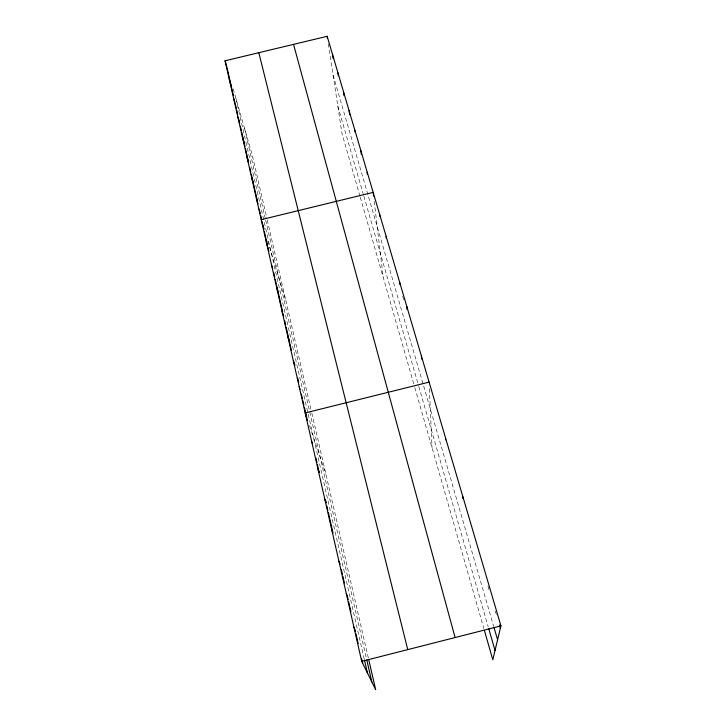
<?xml version="1.0" encoding="UTF-8"?>
<svg xmlns="http://www.w3.org/2000/svg" width="726" height="726" viewBox="0 0 726 726"><rect width="100%" height="100%" fill="white"/><g stroke="black" fill="none" stroke-linecap="round" stroke-linejoin="round"><path stroke-width="0.54" stroke-dasharray="3.63 2.72" d="M309.421 425.445L325.947 474.278M267.685 240.968L285.99 301.208M402.712 296.244L403.983 300.573M487.99 586.163L489.26 590.483M495.286 610.983L496.557 615.294M333.098 75.195L493.58 626.012M337.781 105.932L363.554 195.158M363.853 196.22L418.521 385.515M418.829 386.577L488.171 626.665M233.155 88.826L252.294 155.21L266.986 218.871M359.96 196.201L341.982 133.484L329.014 48.388M360.259 197.245L414.501 386.531M414.8 387.575L483.897 628.68M267.232 219.933L311.59 412.123M311.844 413.185L368.381 658.11M244.571 128.448L265.417 219.089M265.662 220.159L366.53 658.827M235.968 98.591L364.234 658.972M328.334 43.923L328.842 47.272M374.235 201.401L383.201 277.305M429.393 388.846L432.043 447.724"/><path stroke-width="1.09" d="M462.825 498.608L462.898 496.82M368.89 660.315L375.669 689.7L361.702 661.35L225.069 60.793L327.172 36.3L500.931 625.866L492.8 659.762L484.514 630.84M361.702 661.35L500.931 625.866M429.093 382.13L305.183 412.94L306.608 417.151M353.871 626.937L354.569 628.489M346.284 593.578L347.391 596.227M338.924 561.216L340.095 564.166M331.773 529.808L333.007 533.047M324.84 499.316L326.119 502.819L325.375 499.552M318.097 469.704L319.104 472.517M311.554 440.918L312.588 443.913M299.176 386.522L300.056 389.172M293.322 360.804L294.829 365.405L294.084 362.156M287.623 335.748L289.157 340.53M282.069 311.345L283.639 316.282M276.66 287.55L278.258 292.651M271.379 264.355L272.686 268.556M266.233 241.731L267.558 246.041L264.391 231.766M263.856 228.345L261.215 219.669L373.164 192.372L373.618 196.201M256.314 198.125L258.02 203.77M251.532 177.108L252.966 181.908M246.867 156.58L248.601 162.442L247.648 158.25M499.415 624.995L500.359 628.226M242.302 136.533L244.063 142.496M237.847 116.94L239.625 123.012L238.899 119.835M493.889 627.073L497.591 639.788M229.234 79.089L231.04 85.332M233.491 97.801L234.988 102.929M488.798 628.834L495.032 650.451M225.069 60.793L226.893 67.11M293.531 44.368L455.084 637.546M258.819 52.699L407.749 649.616M366.775 659.925L371.83 681.914M364.479 660.052L367.438 673.002M227.138 68.18L233.291 95.188M235.288 103.954L236.249 108.192M236.73 110.307L237.692 114.545M240.36 126.26L241.35 130.589M241.84 132.758L245.016 146.697M245.497 148.803L247.167 156.144M249.826 167.824L250.806 172.116M251.296 174.267L253.011 181.79M253.256 182.861L257.267 200.476M259.236 209.124L260.207 213.408M260.698 215.549L261.678 219.833M262.894 225.187L263.892 229.57M267.885 247.121L268.865 251.405M273.756 272.894L274.755 277.287M275.263 279.483L276.261 283.875M276.76 286.071L282.659 311.989M284.646 320.692L285.645 325.103M286.153 327.308L291.38 350.259M297.733 378.164L298.704 382.42M301.39 394.209L302.379 398.583M302.878 400.761L303.876 405.135M304.375 407.322L307.343 420.354M315.937 458.079L316.935 462.471M317.434 464.667L319.186 472.354M326.854 506.058L327.843 510.378M328.334 512.538L332.762 531.967M341.347 569.692L342.354 574.112M342.863 576.326L344.369 582.96M347.645 597.326L348.144 599.531M348.643 601.727L350.903 611.646M354.914 629.26L355.422 631.457M355.921 633.662L358.172 643.545M361.675 658.936L362.673 663.328M327.172 36.3L327.499 38.469M332.463 54.278L333.107 58.561M337.88 72.664L338.343 75.831M343.425 91.467L344.024 95.641M349.097 110.706L349.669 114.826M354.905 130.408L355.177 132.431M360.849 150.563L361.357 154.547M367.057 172.198L367.292 174.149M379.553 214.043L379.807 216.294M386.105 236.259L386.332 238.455M399.699 282.387L399.881 284.474M406.76 306.354L407.005 309.385M421.452 356.203L421.615 359.016M445.51 437.842L445.537 439.865"/></g></svg>
